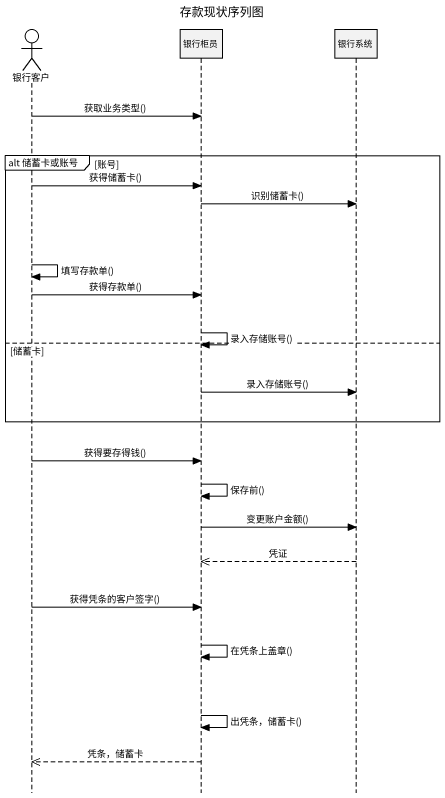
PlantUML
@startuml
title 存款现状序列图
hide footbox
actor 银行客户
participant 银行柜员
participant 银行系统

银行客户 -> 银行柜员 : 获取业务类型()
group alt 储蓄卡或账号 [账号]
  银行客户 -> 银行柜员 : 获得储蓄卡()
  银行柜员 -> 银行系统 : 识别储蓄卡()
  银行客户 -> 银行客户 : 填写存款单()
  银行客户 -> 银行柜员 : 获得存款单()
  银行柜员 -> 银行柜员 : 录入存储账号()
else 储蓄卡
  银行柜员 -> 银行系统 : 录入存储账号()
end
银行客户 -> 银行柜员 : 获得要存得钱()
银行柜员 -> 银行柜员 : 保存前()
银行柜员 -> 银行系统 : 变更账户金额()
银行系统 -->> 银行柜员 : 凭证
银行客户 -> 银行柜员 : 获得凭条的客户签字()
银行柜员 -> 银行柜员 : 在凭条上盖章()
银行柜员 -> 银行柜员 : 出凭条，储蓄卡()
银行柜员 -->> 银行客户 : 凭条，储蓄卡
@enduml
